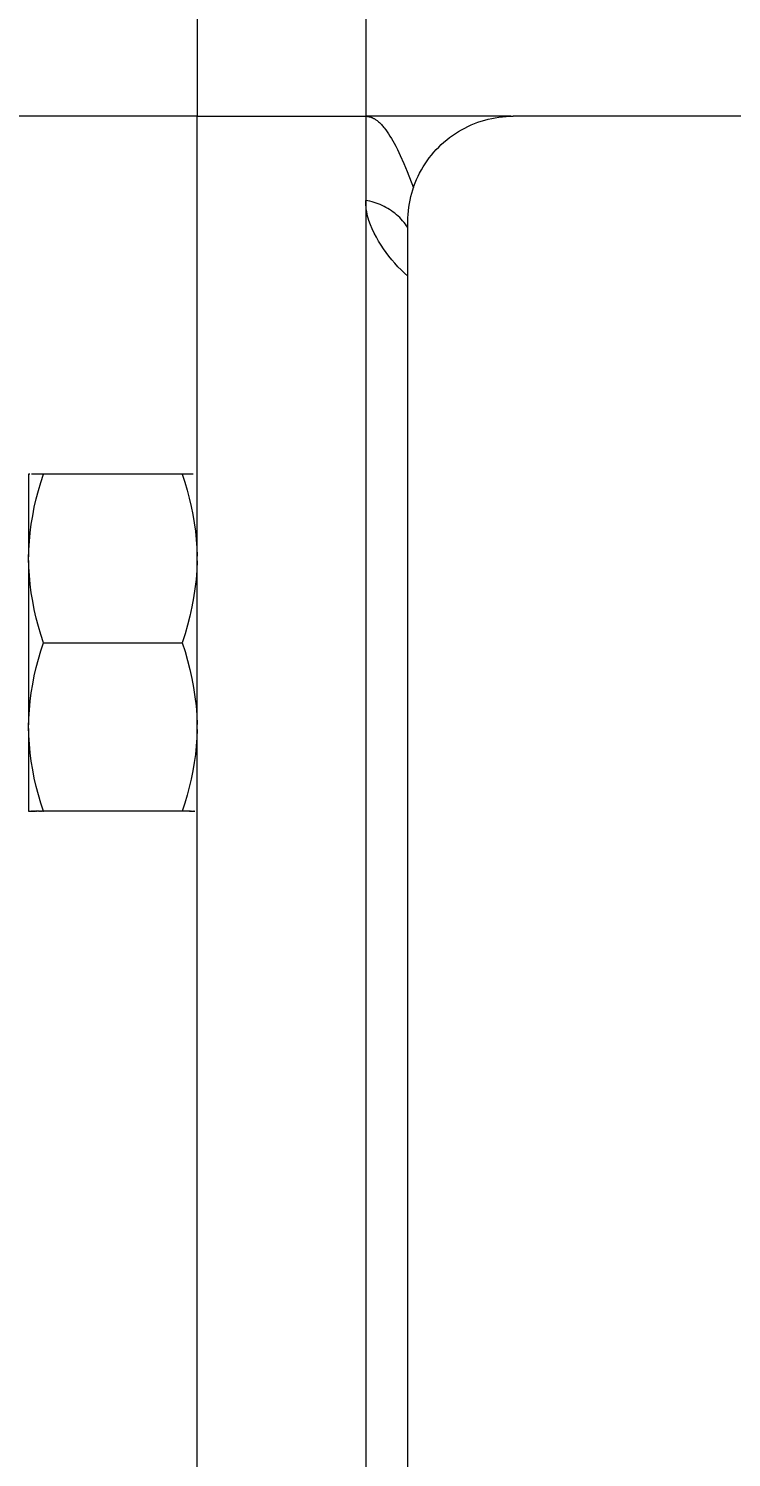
# Model space of a CAD drawing. Header units: inches. Extents: x -6 to 165, y -5 to 126.
# Drawn here: x 5.227 to 6.54, y 61.736 to 64.408 of the extents above; entities that cross this region are included whole.
import ezdxf

# ---------------------------------------------------------------- set-up
doc = ezdxf.new("R2010")
doc.units = ezdxf.units.IN
doc.header["$PDSIZE"] = -1
doc.layers.add('ZANO_R', color=7, linetype='Continuous', lineweight=0)
doc.layers.add('ZANO_W', color=1, linetype='Continuous', lineweight=0)
doc.styles.get("Standard").update_dxf_attribs({"font": 'arial.ttf'})
doc.dimstyles.new('amerykanie', dxfattribs={"dimtxt": 50, "dimasz": 50, "dimexe": 0.5, "dimexo": 0.5, "dimgap": 1, "dimtad": 1, "dimdec": 0, "dimzin": 0, "dimlunit": 5, "dimtxsty": 'Standard', "dimcen": 0.09, "dimclrd": 1, "dimclre": 1, "dimclrt": 1, "dimazin": 0, "dimtfac": 1, "dimtdec": 0, "dimtmove": 0, "dimatfit": 3, "dimfxl": 1, "dimtzin": 0, "dimarcsym": 1})

# ---------------------------------------------------------------- blocks, each defined once
blk = doc.blocks.new('*D365')
at = {"layer": 'Defpoints', "color": 0}
for p in [(5.8568, 71.4596), (-2.0716, 46.5223), (4.1037, 46.5223)]:
    blk.add_point(p, dxfattribs=at)
at = {"layer": 'ZANO_W', "color": 1, "lineweight": -2}
for p, q in [((5.3568, 71.4596), (-2.5716, 71.4596)), ((-2.0716, 70.4596), (-2.0716, 47.5223)), ((3.6037, 46.5223), (-2.5716, 46.5223))]:
    blk.add_line(p, q, dxfattribs=at)
at = {"layer": 'ZANO_W', "color": 1}
for points in [[(-1.905, 70.4596), (-2.2383, 70.4596), (-2.0716, 71.4596)], [(-2.2383, 47.5223), (-1.905, 47.5223), (-2.0716, 46.5223)]]:
    blk.add_solid(points, dxfattribs=at)
at = {"layer": 'ZANO_W', "color": 1, "insert": (-3.4118, 58.9909), "char_height": 1.625, "attachment_point": 5, "rotation": 90}
blk.add_mtext('24 15/16', dxfattribs=at)

msp = doc.modelspace()

# ---------------------------------------------------------------- linework, layer by layer
at = {"layer": 'ZANO_R'}
for p, q in [((5.54171, 69.88289), (5.54171, 64.24422)), ((5.85677, 69.88289), (5.85677, 64.24422)), ((5.54171, 64.24422), (4.12391, 64.24422)), ((5.54171, 46.91558), (5.54171, 64.24422)), ((5.54171, 64.24422), (5.85677, 64.24422)), ((6.12808, 64.24422), (5.85677, 64.24422)), ((5.85677, 64.24422), (5.85745, 64.24421)), ((5.85677, 64.24422), (5.85677, 46.91558)), ((5.85745, 64.24421), (5.85813, 64.24419)), ((5.85813, 64.24419), (5.85881, 64.24415)), ((5.85881, 64.24415), (5.85949, 64.24409)), ((5.85949, 64.24409), (5.86017, 64.24401)), ((5.86017, 64.24401), (5.86084, 64.24392)), ((5.86084, 64.24392), (5.86151, 64.24381)), ((5.86151, 64.24381), (5.86218, 64.24368)), ((5.86218, 64.24368), (5.86285, 64.24354)), ((5.86285, 64.24354), (5.86351, 64.24338)), ((5.86351, 64.24338), (5.86417, 64.24321)), ((5.86417, 64.24321), (5.86483, 64.24303)), ((5.86483, 64.24303), (5.86548, 64.24283)), ((5.86548, 64.24283), (5.86613, 64.24261)), ((5.86613, 64.24261), (5.86677, 64.24238)), ((5.86677, 64.24238), (5.86741, 64.24214)), ((5.86741, 64.24214), (5.86812, 64.24186)), ((5.86812, 64.24186), (5.86883, 64.24155)), ((5.86883, 64.24155), (5.86954, 64.24123)), ((5.86954, 64.24123), (5.87023, 64.2409)), ((5.87023, 64.2409), (5.87092, 64.24055)), ((5.87092, 64.24055), (5.8716, 64.24019)), ((5.8716, 64.24019), (5.87228, 64.23982)), ((5.87228, 64.23982), (5.87294, 64.23943)), ((5.87294, 64.23943), (5.87426, 64.23862)), ((5.87426, 64.23862), (5.87555, 64.23777)), ((5.87555, 64.23777), (5.87681, 64.23687)), ((5.87681, 64.23687), (5.87804, 64.23594)), ((6.07288, 64.23499), (6.07933, 64.23692)), ((6.07933, 64.23692), (6.08583, 64.23862)), ((6.08583, 64.23862), (6.09239, 64.2401)), ((6.09239, 64.2401), (6.099, 64.24136)), ((6.099, 64.24136), (6.10564, 64.24239)), ((6.10564, 64.24239), (6.11232, 64.24319)), ((6.11232, 64.24319), (6.11902, 64.24376)), ((6.11902, 64.24376), (6.12573, 64.24411)), ((6.12573, 64.24411), (6.13245, 64.24422)), ((9.04682, 64.24422), (6.13245, 64.24422)), ((5.87804, 64.23594), (5.87949, 64.23479)), ((5.87949, 64.23479), (5.88089, 64.2336)), ((5.88089, 64.2336), (5.88227, 64.23237)), ((5.88227, 64.23237), (5.8836, 64.2311)), ((5.8836, 64.2311), (5.88491, 64.2298)), ((5.88491, 64.2298), (5.88619, 64.22846)), ((5.88619, 64.22846), (5.88744, 64.22711)), ((5.88744, 64.22711), (5.88867, 64.22573)), ((5.88867, 64.22573), (5.8901, 64.22404)), ((5.8901, 64.22404), (5.8915, 64.22233)), ((5.8915, 64.22233), (5.89421, 64.21883)), ((5.89421, 64.21883), (5.89681, 64.21525)), ((5.89681, 64.21525), (5.8993, 64.21159)), ((5.8993, 64.21159), (5.90212, 64.20723)), ((6.0189, 64.20818), (6.02446, 64.21196)), ((6.02446, 64.21196), (6.03014, 64.21555)), ((6.03014, 64.21555), (6.03594, 64.21895)), ((6.03594, 64.21895), (6.04186, 64.22214)), ((6.04186, 64.22214), (6.04788, 64.22513)), ((6.04788, 64.22513), (6.054, 64.22792)), ((6.054, 64.22792), (6.06022, 64.23049)), ((6.06022, 64.23049), (6.06651, 64.23285)), ((6.06651, 64.23285), (6.07288, 64.23499)), ((5.90212, 64.20723), (5.90482, 64.20281)), ((5.90482, 64.20281), (5.90742, 64.19832)), ((5.90742, 64.19832), (5.90994, 64.19378)), ((5.90994, 64.19378), (5.91297, 64.18806)), ((5.91297, 64.18806), (5.91589, 64.18228)), ((5.98854, 64.18171), (5.99321, 64.18655)), ((5.99321, 64.18655), (5.99805, 64.19122)), ((5.99805, 64.19122), (6.00304, 64.19572)), ((6.00304, 64.19572), (6.00818, 64.20005)), ((6.00818, 64.20005), (6.01347, 64.20421)), ((6.01347, 64.20421), (6.0189, 64.20818)), ((5.91589, 64.18228), (5.92145, 64.17059)), ((5.92145, 64.17059), (5.92804, 64.15567)), ((5.9678, 64.1553), (5.97158, 64.16086)), ((5.97158, 64.16086), (5.97555, 64.16629)), ((5.97555, 64.16629), (5.9797, 64.17158)), ((5.9797, 64.17158), (5.98404, 64.17672)), ((5.98404, 64.17672), (5.98854, 64.18171)), ((5.92804, 64.15567), (5.93425, 64.14057)), ((5.93425, 64.14057), (5.9458, 64.11005)), ((5.95184, 64.12576), (5.95462, 64.13188)), ((5.95462, 64.13188), (5.95762, 64.1379)), ((5.95762, 64.1379), (5.96081, 64.14381)), ((5.96081, 64.14381), (5.96421, 64.14962)), ((5.96421, 64.14962), (5.9678, 64.1553)), ((5.94284, 64.10043), (5.94477, 64.10687)), ((5.94477, 64.10687), (5.94691, 64.11325)), ((5.94691, 64.11325), (5.94927, 64.11954)), ((5.94927, 64.11954), (5.95184, 64.12576)), ((5.86073, 64.086), (5.85677, 64.08669)), ((5.85685, 64.08247), (5.85677, 64.08669)), ((5.85707, 64.07825), (5.85685, 64.08247)), ((5.85743, 64.07405), (5.85707, 64.07825)), ((5.86466, 64.08517), (5.86073, 64.086)), ((5.86856, 64.0842), (5.86466, 64.08517)), ((5.87242, 64.08311), (5.86856, 64.0842)), ((5.87624, 64.08187), (5.87242, 64.08311)), ((5.88002, 64.08051), (5.87624, 64.08187)), ((5.88375, 64.07902), (5.88002, 64.08051)), ((5.88742, 64.0774), (5.88375, 64.07902)), ((5.89104, 64.07565), (5.88742, 64.0774)), ((5.93737, 64.07412), (5.9384, 64.08076)), ((5.9384, 64.08076), (5.93966, 64.08737)), ((5.93966, 64.08737), (5.94114, 64.09393)), ((5.94114, 64.09393), (5.94284, 64.10043)), ((5.85793, 64.06985), (5.85743, 64.07405)), ((5.85856, 64.06568), (5.85793, 64.06985)), ((5.85934, 64.06153), (5.85856, 64.06568)), ((5.86025, 64.05741), (5.85934, 64.06153)), ((5.8613, 64.05332), (5.86025, 64.05741)), ((5.86249, 64.04927), (5.8613, 64.05332)), ((5.86568, 64.04132), (5.86252, 64.04928)), ((5.89459, 64.07378), (5.89104, 64.07565)), ((5.89808, 64.07178), (5.89459, 64.07378)), ((5.9015, 64.06967), (5.89808, 64.07178)), ((5.90484, 64.06744), (5.9015, 64.06967)), ((5.9081, 64.0651), (5.90484, 64.06744)), ((5.91127, 64.06264), (5.9081, 64.0651)), ((5.91437, 64.06007), (5.91127, 64.06264)), ((5.91737, 64.0574), (5.91437, 64.06007)), ((5.92027, 64.05463), (5.91737, 64.0574)), ((5.92308, 64.05176), (5.92027, 64.05463)), ((5.92579, 64.04879), (5.92308, 64.05176)), ((5.93554, 64.0473), (5.93565, 64.05403)), ((5.93565, 64.05403), (5.936, 64.06074)), ((5.936, 64.06074), (5.93657, 64.06744)), ((5.93657, 64.06744), (5.93737, 64.07412)), ((5.86911, 64.03348), (5.86568, 64.04132)), ((5.87279, 64.02575), (5.86911, 64.03348)), ((5.87673, 64.01814), (5.87279, 64.02575)), ((5.92839, 64.04573), (5.92579, 64.04879)), ((5.93088, 64.04259), (5.92839, 64.04573)), ((5.93327, 64.03935), (5.93088, 64.04259)), ((5.93554, 64.03604), (5.93327, 64.03935)), ((5.93554, 46.71867), (5.93554, 64.0473)), ((5.88093, 64.01068), (5.87673, 64.01814)), ((5.88537, 64.00335), (5.88093, 64.01068)), ((5.89005, 63.99618), (5.88537, 64.00335)), ((5.89497, 63.98917), (5.89005, 63.99618)), ((5.90012, 63.98233), (5.89497, 63.98917)), ((5.90549, 63.97566), (5.90012, 63.98233)), ((5.91109, 63.96918), (5.90549, 63.97566)), ((5.9169, 63.96289), (5.91109, 63.96918)), ((5.92291, 63.95679), (5.9169, 63.96289)), ((5.92913, 63.9509), (5.92291, 63.95679)), ((5.93554, 63.94522), (5.92913, 63.9509)), ((5.22709, 63.57471), (5.22664, 63.57471)), ((5.22664, 63.57471), (5.22664, 63.42007)), ((5.22769, 63.57471), (5.22714, 63.57471)), ((5.22882, 63.57471), (5.22776, 63.57471)), ((5.23254, 63.57471), (5.23224, 63.57471)), ((5.23405, 63.57471), (5.23254, 63.57471)), ((5.2432, 63.5747), (5.23405, 63.57471)), ((5.25478, 63.57471), (5.2432, 63.57471)), ((5.24967, 63.55947), (5.25478, 63.57471)), ((5.51357, 63.57471), (5.25478, 63.57471)), ((5.52523, 63.57471), (5.51357, 63.57471)), ((5.51357, 63.57471), (5.51853, 63.55989)), ((5.52765, 63.5747), (5.52523, 63.5747)), ((5.52775, 63.57471), (5.52765, 63.57471)), ((5.52997, 63.5747), (5.52775, 63.5747)), ((5.53008, 63.57471), (5.52997, 63.57471)), ((5.53211, 63.5747), (5.53008, 63.5747)), ((5.53223, 63.57471), (5.53211, 63.57471)), ((5.53406, 63.57471), (5.53223, 63.5747)), ((5.53417, 63.57471), (5.53406, 63.57471)), ((5.5343, 63.57471), (5.53417, 63.57471)), ((5.54034, 63.57471), (5.5403, 63.57471)), ((5.54122, 63.57471), (5.54098, 63.57471)), ((5.54171, 63.57471), (5.5413, 63.57471)), ((5.24096, 63.52853), (5.24506, 63.54407)), ((5.24506, 63.54407), (5.24967, 63.55947)), ((5.51853, 63.55989), (5.52302, 63.54492)), ((5.52302, 63.54492), (5.52704, 63.52982)), ((5.23736, 63.51286), (5.24096, 63.52853)), ((5.52704, 63.52982), (5.53059, 63.5146)), ((5.23171, 63.48122), (5.23428, 63.49709)), ((5.23428, 63.49709), (5.23736, 63.51286)), ((5.53059, 63.5146), (5.53365, 63.49928)), ((5.53365, 63.49928), (5.53623, 63.48387)), ((5.22813, 63.44928), (5.22966, 63.46528)), ((5.22966, 63.46528), (5.23171, 63.48122)), ((5.53623, 63.48387), (5.53833, 63.46838)), ((5.53833, 63.46838), (5.53994, 63.45284)), ((5.22712, 63.43324), (5.22813, 63.44928)), ((5.53994, 63.45284), (5.54105, 63.43725)), ((5.54105, 63.43725), (5.54168, 63.42164)), ((5.22664, 63.41717), (5.22712, 63.43324)), ((5.22712, 63.40111), (5.22664, 63.41717)), ((5.22664, 63.4134), (5.22664, 63.10588)), ((5.54168, 63.41252), (5.54094, 63.39519)), ((5.22813, 63.38506), (5.22712, 63.40111)), ((5.22966, 63.36906), (5.22813, 63.38506)), ((5.54094, 63.39519), (5.53961, 63.3779)), ((5.23171, 63.35312), (5.22966, 63.36906)), ((5.53767, 63.36067), (5.53513, 63.34351)), ((5.53961, 63.3779), (5.53767, 63.36067)), ((5.23428, 63.33726), (5.23171, 63.35312)), ((5.23736, 63.32148), (5.23428, 63.33726)), ((5.53513, 63.34351), (5.53199, 63.32646)), ((5.24096, 63.30582), (5.23736, 63.32148)), ((5.24506, 63.29028), (5.24096, 63.30582)), ((5.52826, 63.30952), (5.52394, 63.29273)), ((5.53199, 63.32646), (5.52826, 63.30952)), ((5.24967, 63.27488), (5.24506, 63.29028)), ((5.25478, 63.25964), (5.24967, 63.27488)), ((5.51904, 63.27609), (5.51357, 63.25964)), ((5.52394, 63.29273), (5.51904, 63.27609)), ((5.24967, 63.2444), (5.25478, 63.25964)), ((5.25478, 63.25964), (5.51357, 63.25964)), ((5.51357, 63.25964), (5.51904, 63.24319)), ((5.24096, 63.21346), (5.24506, 63.229)), ((5.24506, 63.229), (5.24967, 63.2444)), ((5.51904, 63.24319), (5.52394, 63.22655)), ((5.52394, 63.22655), (5.52826, 63.20976)), ((5.23428, 63.18202), (5.23736, 63.1978)), ((5.23736, 63.1978), (5.24096, 63.21346)), ((5.52826, 63.20976), (5.53199, 63.19282)), ((5.23171, 63.16615), (5.23428, 63.18202)), ((5.53199, 63.19282), (5.53513, 63.17576)), ((5.53513, 63.17576), (5.53767, 63.15861)), ((5.22813, 63.13421), (5.22966, 63.15021)), ((5.22966, 63.15021), (5.23171, 63.16615)), ((5.53767, 63.15861), (5.53961, 63.14138)), ((5.53961, 63.14138), (5.54094, 63.12409)), ((5.22664, 63.10211), (5.22712, 63.11817)), ((5.22712, 63.11817), (5.22813, 63.13421)), ((5.54094, 63.12409), (5.54168, 63.10676)), ((5.22712, 63.08604), (5.22664, 63.10211)), ((5.22664, 63.09921), (5.22664, 62.94457)), ((5.54168, 63.09764), (5.54105, 63.08202)), ((5.22813, 63.07), (5.22712, 63.08604)), ((5.22966, 63.054), (5.22813, 63.07)), ((5.53993, 63.06644), (5.53833, 63.0509)), ((5.54105, 63.08202), (5.53993, 63.06644)), ((5.23171, 63.03806), (5.22966, 63.054)), ((5.23428, 63.02219), (5.23171, 63.03806)), ((5.53623, 63.03541), (5.53365, 63.02)), ((5.53833, 63.0509), (5.53623, 63.03541)), ((5.23736, 63.00642), (5.23428, 63.02219)), ((5.53365, 63.02), (5.53059, 63.00468)), ((5.24096, 62.99075), (5.23736, 63.00642)), ((5.24506, 62.97521), (5.24096, 62.99075)), ((5.52704, 62.98946), (5.52302, 62.97436)), ((5.53059, 63.00468), (5.52704, 62.98946)), ((5.24967, 62.95981), (5.24506, 62.97521)), ((5.25478, 62.94457), (5.24967, 62.95981)), ((5.51853, 62.95939), (5.51357, 62.94457)), ((5.52302, 62.97436), (5.51853, 62.95939)), ((5.22664, 62.94457), (5.22699, 62.94457)), ((5.22714, 62.94457), (5.22737, 62.94457)), ((5.22776, 62.94456), (5.22805, 62.94456)), ((5.22862, 62.94456), (5.22882, 62.94456)), ((5.22963, 62.94457), (5.23048, 62.94457)), ((5.23101, 62.94457), (5.23224, 62.94457)), ((5.23254, 62.94457), (5.23224, 62.94457)), ((5.23254, 62.94457), (5.23405, 62.94457)), ((5.23429, 62.94457), (5.23405, 62.94457)), ((5.23429, 62.94457), (5.23588, 62.94457)), ((5.23624, 62.94457), (5.23588, 62.94457)), ((5.23624, 62.94457), (5.23773, 62.94457)), ((5.23838, 62.94457), (5.23773, 62.94457)), ((5.23838, 62.94457), (5.2396, 62.94457)), ((5.2407, 62.94457), (5.2396, 62.94457)), ((5.2407, 62.94457), (5.24148, 62.94457)), ((5.2432, 62.94457), (5.24148, 62.94457)), ((5.2432, 62.94457), (5.24337, 62.94457)), ((5.24586, 62.94457), (5.24337, 62.94457)), ((5.24586, 62.94457), (5.24715, 62.94457)), ((5.24869, 62.94457), (5.24715, 62.94457)), ((5.24869, 62.94457), (5.25096, 62.94457)), ((5.25322, 62.94457), (5.25096, 62.94457)), ((5.25322, 62.94457), (5.25478, 62.94457)), ((5.51357, 62.94457), (5.25478, 62.94457)), ((5.52687, 62.94457), (5.51357, 62.94457)), ((5.52687, 62.94457), (5.52765, 62.94457)), ((5.52874, 62.94457), (5.52765, 62.94457)), ((5.52874, 62.94457), (5.52997, 62.94457)), ((5.53061, 62.94457), (5.52997, 62.94457)), ((5.53061, 62.94457), (5.53211, 62.94457)), ((5.53247, 62.94457), (5.53211, 62.94457)), ((5.53247, 62.94457), (5.53406, 62.94457)), ((5.53417, 62.94457), (5.53406, 62.94457)), ((5.53417, 62.94457), (5.5358, 62.94457)), ((5.5361, 62.94457), (5.5358, 62.94457)), ((5.5361, 62.94457), (5.53741, 62.94457)), ((5.5403, 62.94456), (5.54061, 62.94456)), ((5.54098, 62.94457), (5.54122, 62.94457)), ((5.54143, 62.94457), (5.54171, 62.94457))]:
    msp.add_line(p, q, dxfattribs=at)

# ---------------------------------------------------------------- dimensions: what is measured, and where the dimension line sits
at = {"layer": 'ZANO_W'}
dim = msp.add_linear_dim(base=(-2.07164, 46.52232), p1=(5.85677, 71.45956), p2=(4.10375, 46.52232), angle=90, dimstyle='amerykanie', override={"dimtxt": 1.625, "dimasz": 1, "dimgap": 0.5, "dimdec": 4, "dimaunit": 1, "dimadec": 1, "dimtdec": 4, "dimtmove": 1, "dimfrac": 2}, dxfattribs=at)
dim.commit()
dim.dimension.update_dxf_attribs({"geometry": '*D365', "text_midpoint": (-3.41185, 58.99094)})

doc.saveas('drawing.dxf')
